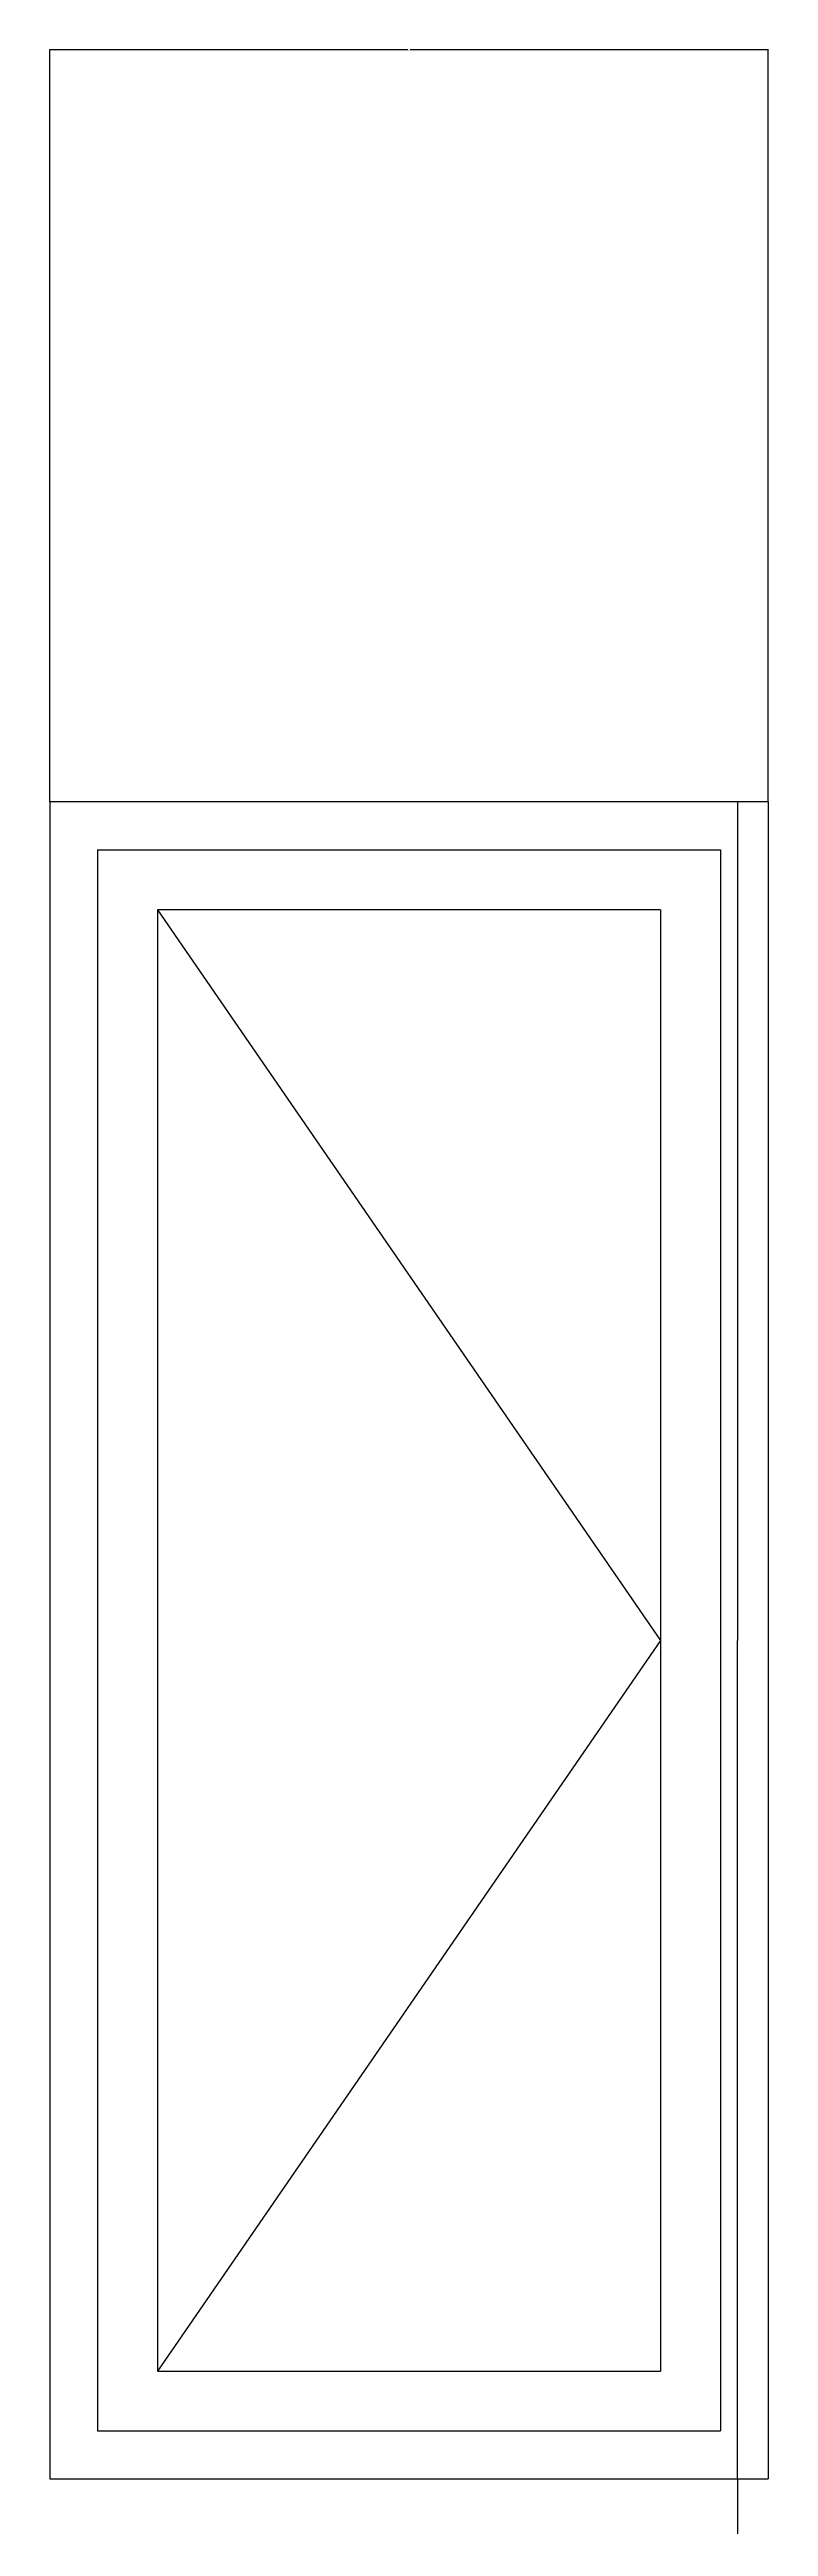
# Model space of a CAD drawing. Header units: metres. Extents: x 46426 to 130526, y 61608 to 121008.
# Drawn here: x 93914 to 95115, y 111240 to 115376 of the extents above; entities that cross this region are included whole.
import ezdxf

# ---------------------------------------------------------------- set-up
doc = ezdxf.new("R2010")
doc.units = ezdxf.units.M
doc.layers.add('PUB_DIM', color=3, linetype='Continuous')
doc.layers.add('WINDOW', color=7, linetype='Continuous')
doc.dimstyles.get("Standard").update_dxf_attribs({"dimtxt": 2.5, "dimasz": 2.5, "dimexe": 1.25, "dimexo": 0.625, "dimtad": 1, "dimcen": 2.5, "dimazin": 3, "dimtfac": 1, "dimtmove": 0, "dimatfit": 3})

# ---------------------------------------------------------------- blocks, each defined once
blk = doc.blocks.new('*D114')
for p, q in [((94512.63, 115375.01), (93914.38, 115375.01)), ((93914.63, 114119.44), (93914.63, 115375.01)), ((95114.88, 115375.01), (94516.63, 115375.01)), ((95114.63, 114119.44), (95114.63, 115375.01))]:
    blk.add_line(p, q)
at = {"layer": 'Defpoints'}
for p in [(95114.63, 115375.01), (93914.63, 114119.44), (95114.63, 114119.44)]:
    blk.add_point(p, dxfattribs=at)
at = {"layer": 'PUB_DIM', "insert": (94514.63, 115375.01), "char_height": 1, "attachment_point": 5}
blk.add_mtext('1200', dxfattribs=at)
blk = doc.blocks.new('*D120')
for p, q in [((95063.37, 114119.44), (95063.37, 112719.44)), ((95063.12, 112719.44), (95062.87, 112719.44)), ((95063.37, 111319.44), (95063.37, 112719.44)), ((95063.37, 112719.44), (95063.37, 112719.44)), ((95063.62, 112719.44), (95063.87, 112719.44))]:
    blk.add_line(p, q)
at = {"layer": 'Defpoints'}
for p in [(95063.37, 114119.44), (95063.37, 112719.44), (95063.37, 111319.44)]:
    blk.add_point(p, dxfattribs=at)
at = {"layer": 'PUB_DIM', "insert": (95063.37, 112720.565), "char_height": 1, "attachment_point": 5}
blk.add_mtext('0', dxfattribs=at)
blk = doc.blocks.new('*D121')
for p, q in [((95063.37, 111319.44), (95063.37, 110319.44)), ((95063.12, 110319.44), (95062.87, 110319.44)), ((95063.37, 109319.44), (95063.37, 110319.44)), ((95063.37, 110319.44), (95063.37, 110319.44)), ((95063.62, 110319.44), (95063.87, 110319.44))]:
    blk.add_line(p, q)
at = {"layer": 'Defpoints'}
for p in [(95063.37, 111319.44), (95063.37, 110319.44), (95063.37, 109319.44)]:
    blk.add_point(p, dxfattribs=at)
at = {"layer": 'PUB_DIM', "insert": (95063.37, 110320.565), "char_height": 1, "attachment_point": 5}
blk.add_mtext('0', dxfattribs=at)

msp = doc.modelspace()

# ---------------------------------------------------------------- linework, layer by layer
at = {"layer": 'PUB_DIM'}
for p, q in [((94094.63, 113939.44, 76.17), (94934.63, 112719.44, 76.17)), ((94934.63, 112719.44, 76.17), (94094.63, 111499.44, 76.17))]:
    msp.add_line(p, q, dxfattribs=at)
at = {"layer": 'WINDOW'}
for p, q in [((95114.63, 114119.44, 76.17), (93914.63, 114119.44, 76.17)), ((93914.63, 114119.44, 76.17), (93914.63, 111319.44, 76.17)), ((95114.63, 114119.44, 76.17), (95114.63, 111319.44, 76.17)), ((93994.63, 114039.44, 76.17), (93994.63, 111399.44, 76.17)), ((93994.63, 114039.44, 76.17), (95034.63, 114039.44, 76.17)), ((95034.63, 114039.44, 76.17), (95034.63, 111399.44, 76.17)), ((94934.63, 113939.44, 76.17), (94094.63, 113939.44, 76.17)), ((94094.63, 113939.44, 76.17), (94094.63, 111499.44, 76.17)), ((94934.63, 113939.44, 76.17), (94934.63, 111499.44, 76.17)), ((94094.63, 111499.44, 76.17), (94934.63, 111499.44, 76.17)), ((93994.63, 111399.44, 76.17), (95034.63, 111399.44, 76.17)), ((93914.63, 111319.44, 76.17), (95114.63, 111319.44, 76.17))]:
    msp.add_line(p, q, dxfattribs=at)

# ---------------------------------------------------------------- dimensions: what is measured, and where the dimension line sits
at = {"layer": 'PUB_DIM'}
for base, p1, p2, picture, middle in [((95114.63, 115375.01), (95114.63, 114119.44, 76.17), (93914.63, 114119.44, 76.17), '*D114', (94514.63, 115375.01)), ((95063.37, 112719.44), (95063.37, 114119.44, 76.17), (95063.37, 111319.44, 76.17), '*D120', (95063.37, 112720.565)), ((95063.37, 110319.44), (95063.37, 111319.44, 76.17), (95063.37, 109319.44, 76.17), '*D121', (95063.37, 110320.565))]:
    dim = msp.add_linear_dim(base=base, p1=p1, p2=p2, dimstyle='Standard', dxfattribs=at)
    dim.commit()
    dim.dimension.update_dxf_attribs({"geometry": picture, "text_midpoint": middle})

doc.saveas('drawing.dxf')
